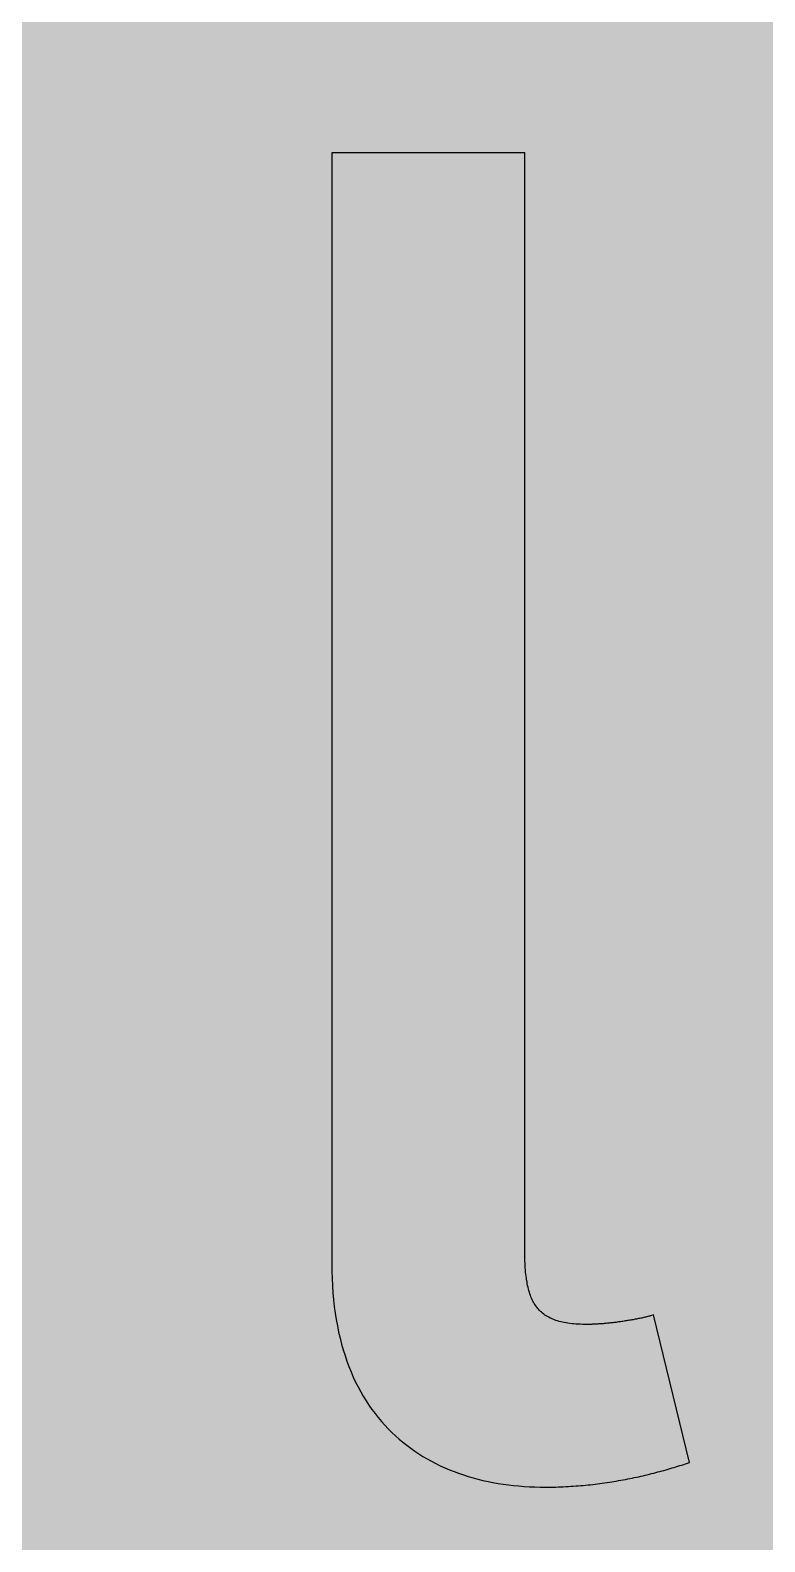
# Model space of a CAD drawing. Header units: millimetres. Extents: x 0 to 212, y 0 to 159.
# Drawn here: x 133.27 to 148.33, y 108.8 to 139.8 of the extents above; entities that cross this region are included whole.
import ezdxf

# ---------------------------------------------------------------- set-up
doc = ezdxf.new("R2010")
doc.units = ezdxf.units.MM

msp = doc.modelspace()

# ---------------------------------------------------------------- hatches: boundary and pattern name
for color, points in [(254, [(14.1633, 0.0536), (13.9878, 0.0533), (13.8125, 0.0559), (13.6373, 0.061), (13.462, 0.0686), (13.2893, 0.0787), (13.114, 0.0914), (12.9413, 0.1041), (12.7686, 0.1219), (12.5959, 0.1397), (12.4231, 0.16), (12.2504, 0.1829), (12.0777, 0.2057), (11.9075, 0.2337), (11.7373, 0.2616), (11.5672, 0.2921), (11.397, 0.3251), (11.2268, 0.3607), (11.0592, 0.3988), (10.8915, 0.4369), (10.7239, 0.4775), (10.5562, 0.5207), (10.3886, 0.5664), (10.2235, 0.6121), (10.0584, 0.6629), (9.8933, 0.7137), (9.7307, 0.7671), (9.5682, 0.8204), (9.4056, 0.8788), (9.2431, 0.9373), (9.083, 0.9982), (8.923, 1.0617), (8.763, 1.1252), (8.6055, 1.1938), (8.4455, 1.2624), (8.2906, 1.331), (8.1331, 1.4046), (7.9781, 1.4783), (7.8232, 1.5545), (7.6708, 1.6332), (7.5184, 1.7145), (7.366, 1.7958), (7.2161, 1.8796), (7.0663, 1.966), (6.919, 2.0523), (6.7716, 2.1438), (6.6243, 2.2352), (6.4795, 2.3266), (6.3348, 2.4232), (6.19, 2.5197), (6.0477, 2.6187), (5.908, 2.7178), (5.7683, 2.8194), (5.6286, 2.9235), (5.4915, 3.0302), (5.3543, 3.1369), (5.2197, 3.2461), (5.0851, 3.3579), (4.953, 3.4722), (4.8209, 3.5865), (4.6914, 3.7033), (4.5644, 3.8202), (4.4348, 3.9395), (4.3104, 4.0615), (4.1859, 4.1859), (4.0615, 4.3104), (3.9395, 4.4348), (3.8202, 4.5618), (3.7033, 4.6914), (3.5865, 4.8209), (3.4722, 4.953), (3.3579, 5.0851), (3.2487, 5.2197), (3.1369, 5.3543), (3.0302, 5.4915), (2.9235, 5.6286), (2.8194, 5.7683), (2.7178, 5.908), (2.6187, 6.0477), (2.5197, 6.19), (2.4232, 6.3348), (2.3266, 6.477), (2.2352, 6.6243), (2.1438, 6.7691), (2.0523, 6.919), (1.966, 7.0663), (1.8796, 7.2161), (1.7958, 7.366), (1.7145, 7.5184), (1.6332, 7.6708), (1.5545, 7.8232), (1.4783, 7.9781), (1.4046, 8.1331), (1.331, 8.2906), (1.2598, 8.4455), (1.1913, 8.603), (1.1252, 8.763), (1.0592, 8.923), (0.9982, 9.083), (0.9373, 9.2431), (0.8763, 9.4056), (0.8204, 9.5682), (0.7645, 9.7307), (0.7112, 9.8933), (0.6604, 10.0584), (0.6121, 10.2235), (0.5639, 10.3911), (0.5207, 10.5562), (0.4775, 10.7239), (0.4343, 10.8915), (0.3962, 11.0592), (0.3607, 11.2268), (0.3251, 11.397), (0.2921, 11.5672), (0.2616, 11.7373), (0.2311, 11.9075), (0.2057, 12.0802), (0.1803, 12.2504), (0.1575, 12.4231), (0.1372, 12.5959), (0.1194, 12.7686), (0.1041, 12.9413), (0.0889, 13.1166), (0.0787, 13.2893), (0.0686, 13.4645), (0.061, 13.6373), (0.0559, 13.8125), (0.0508, 13.9878), (0.0508, 14.163), (0.0522, 144.6925), (0.0508, 144.8664), (0.0559, 145.0416), (0.061, 145.2169), (0.0686, 145.3896), (0.0787, 145.5649), (0.0889, 145.7376), (0.1041, 145.9128), (0.1194, 146.0856), (0.1372, 146.2583), (0.1575, 146.431), (0.1803, 146.6037), (0.2057, 146.7739), (0.2311, 146.9466), (0.2616, 147.1168), (0.2921, 147.287), (0.3251, 147.4572), (0.3607, 147.6248), (0.3962, 147.795), (0.4343, 147.9626), (0.4775, 148.1303), (0.5207, 148.2979), (0.5639, 148.463), (0.6121, 148.6281), (0.6604, 148.7932), (0.7112, 148.9583), (0.7645, 149.1234), (0.8204, 149.286), (0.8763, 149.4485), (0.9373, 149.6111), (0.9982, 149.7711), (1.0592, 149.9311), (1.1252, 150.0911), (1.1913, 150.2486), (1.2598, 150.4061), (1.331, 150.5636), (1.4046, 150.7185), (1.4783, 150.876), (1.5545, 151.0284), (1.6332, 151.1833), (1.7145, 151.3357), (1.7958, 151.4856), (1.8796, 151.638), (1.966, 151.7879), (2.0523, 151.9352), (2.1438, 152.0825), (2.2352, 152.2298), (2.3266, 152.3746), (2.4232, 152.5194), (2.5197, 152.6616), (2.6187, 152.8039), (2.7178, 152.9461), (2.8194, 153.0858), (2.9235, 153.2255), (3.0302, 153.3627), (3.1369, 153.4973), (3.2487, 153.6344), (3.3579, 153.7665), (3.4722, 153.8986), (3.5865, 154.0307), (3.7033, 154.1602), (3.8202, 154.2898), (3.9395, 154.4168), (4.0615, 154.5438), (4.1859, 154.6682), (4.3104, 154.7901), (4.4348, 154.9121), (4.5644, 155.034), (4.6914, 155.1508), (4.8209, 155.2677), (4.953, 155.382), (5.0851, 155.4937), (5.2197, 155.6055), (5.3543, 155.7147), (5.4915, 155.8239), (5.6286, 155.9281), (5.7683, 156.0322), (5.908, 156.1338), (6.0477, 156.2354), (6.19, 156.3345), (6.3348, 156.431), (6.4795, 156.525), (6.6243, 156.6189), (6.7716, 156.7104), (6.919, 156.7993), (7.0663, 156.8882), (7.2161, 156.9745), (7.366, 157.0584), (7.5184, 157.1396), (7.6708, 157.2209), (7.8232, 157.2971), (7.9781, 157.3733), (8.1331, 157.4495), (8.2906, 157.5206), (8.4455, 157.5918), (8.6055, 157.6603), (8.763, 157.7289), (8.923, 157.7924), (9.083, 157.8559), (9.2431, 157.9169), (9.4056, 157.9753), (9.5682, 158.0337), (9.7307, 158.0871), (9.8933, 158.1404), (10.0584, 158.1912), (10.2235, 158.242), (10.3886, 158.2877), (10.5562, 158.3334), (10.7239, 158.3766), (10.8915, 158.4173), (11.0592, 158.4579), (11.2268, 158.4935), (11.397, 158.529), (11.5672, 158.562), (11.7373, 158.5925), (11.9075, 158.6205), (12.0777, 158.6484), (12.2504, 158.6713), (12.4231, 158.6941), (12.5959, 158.7144), (12.7686, 158.7322), (12.9413, 158.75), (13.114, 158.7627), (13.2893, 158.7754), (13.462, 158.7856), (13.6373, 158.7932), (13.8125, 158.7983), (13.9878, 158.8008), (14.163, 158.8033), (197.6078, 158.8036), (197.7822, 158.8008), (197.9574, 158.7983), (198.1327, 158.7932), (198.3054, 158.7856), (198.4807, 158.7754), (198.6534, 158.7627), (198.8287, 158.75), (199.0014, 158.7322), (199.1741, 158.7144), (199.3468, 158.6941), (199.5195, 158.6713), (199.6897, 158.6484), (199.8624, 158.6205), (200.0326, 158.5925), (200.2028, 158.562), (200.373, 158.529), (200.5432, 158.4935), (200.7108, 158.4579), (200.8784, 158.4173), (201.0461, 158.3766), (201.2137, 158.3334), (201.3788, 158.2877), (201.5465, 158.242), (201.7116, 158.1912), (201.8767, 158.1404), (202.0392, 158.0871), (202.2018, 158.0337), (202.3643, 157.9753), (202.5269, 157.9169), (202.6869, 157.8559), (202.8469, 157.7924), (203.007, 157.7289), (203.167, 157.6603), (203.3245, 157.5918), (203.4794, 157.5206), (203.6369, 157.4495), (203.7918, 157.3733), (203.9468, 157.2971), (204.0992, 157.2209), (204.2516, 157.1396), (204.404, 157.0584), (204.5538, 156.9745), (204.7037, 156.8882), (204.8535, 156.7993), (205.0009, 156.7104), (205.1456, 156.6189), (205.293, 156.525), (205.4352, 156.431), (205.58, 156.3345), (205.7222, 156.2354), (205.8619, 156.1338), (206.0016, 156.0322), (206.1413, 155.9281), (206.2785, 155.8239), (206.4156, 155.7147), (206.5503, 155.6055), (206.6849, 155.4937), (206.817, 155.382), (206.949, 155.2677), (207.0786, 155.1508), (207.2081, 155.034), (207.3351, 154.9121), (207.4596, 154.7901), (207.584, 154.6682), (207.7085, 154.5438), (207.8304, 154.4168), (207.9498, 154.2898), (208.0666, 154.1602), (208.1835, 154.0307), (208.2978, 153.8986), (208.4121, 153.7665), (208.5238, 153.6344), (208.6331, 153.4973), (208.7397, 153.3627), (208.8464, 153.2255), (208.9506, 153.0858), (209.0522, 152.9461), (209.1512, 152.8039), (209.2503, 152.6616), (209.3468, 152.5194), (209.4433, 152.3746), (209.5348, 152.2298), (209.6262, 152.0825), (209.7176, 151.9352), (209.804, 151.7879), (209.8904, 151.638), (209.9742, 151.4856), (210.0555, 151.3357), (210.1367, 151.1833), (210.2155, 151.0284), (210.2917, 150.876), (210.3653, 150.7185), (210.439, 150.5636), (210.5076, 150.4061), (210.5762, 150.2486), (210.6447, 150.0911), (210.7082, 149.9311), (210.7717, 149.7711), (210.8327, 149.6111), (210.8911, 149.4485), (210.9495, 149.286), (211.0029, 149.1234), (211.0562, 148.9583), (211.107, 148.7932), (211.1578, 148.6281), (211.2035, 148.463), (211.2493, 148.2979), (211.2924, 148.1303), (211.3331, 147.9626), (211.3712, 147.795), (211.4093, 147.6248), (211.4448, 147.4572), (211.4779, 147.287), (211.5083, 147.1168), (211.5363, 146.9466), (211.5642, 146.7739), (211.5871, 146.6037), (211.6099, 146.431), (211.6303, 146.2583), (211.648, 146.0856), (211.6658, 145.9128), (211.6785, 145.7376), (211.6912, 145.5649), (211.7014, 145.3896), (211.709, 145.2169), (211.7141, 145.0416), (211.7166, 144.8664), (211.7166, 144.6911), (211.7189, 14.1647), (211.7166, 13.9878), (211.7141, 13.8125), (211.709, 13.6373), (211.7014, 13.4645), (211.6912, 13.2893), (211.6785, 13.1166), (211.6658, 12.9413), (211.648, 12.7686), (211.6303, 12.5959), (211.6099, 12.4231), (211.5871, 12.2504), (211.5642, 12.0802), (211.5363, 11.9075), (211.5083, 11.7373), (211.4779, 11.5672), (211.4448, 11.397), (211.4093, 11.2268), (211.3712, 11.0592), (211.3331, 10.8915), (211.2924, 10.7239), (211.2493, 10.5562), (211.2035, 10.3911), (211.1578, 10.2235), (211.107, 10.0584), (211.0562, 9.8933), (211.0029, 9.7307), (210.9495, 9.5682), (210.8911, 9.4056), (210.8327, 9.2431), (210.7717, 9.083), (210.7082, 8.923), (210.6447, 8.763), (210.5762, 8.603), (210.5076, 8.4455), (210.439, 8.2906), (210.3653, 8.1331), (210.2917, 7.9781), (210.2155, 7.8232), (210.1367, 7.6708), (210.0555, 7.5184), (209.9742, 7.366), (209.8904, 7.2161), (209.804, 7.0663), (209.7176, 6.919), (209.6262, 6.7691), (209.5348, 6.6243), (209.4433, 6.477), (209.3468, 6.3348), (209.2503, 6.19), (209.1512, 6.0477), (209.0522, 5.908), (208.9506, 5.7683), (208.8464, 5.6286), (208.7397, 5.4915), (208.6331, 5.3543), (208.5238, 5.2197), (208.4121, 5.0851), (208.2978, 4.953), (208.1835, 4.8209), (208.0666, 4.6914), (207.9498, 4.5618), (207.8304, 4.4348), (207.7085, 4.3104), (207.584, 4.1859), (207.4596, 4.0615), (207.3351, 3.9395), (207.2081, 3.8202), (207.0786, 3.7033), (206.949, 3.5865), (206.817, 3.4722), (206.6849, 3.3579), (206.5503, 3.2461), (206.4156, 3.1369), (206.2785, 3.0302), (206.1413, 2.9235), (206.0016, 2.8194), (205.8619, 2.7178), (205.7222, 2.6187), (205.58, 2.5197), (205.4352, 2.4232), (205.293, 2.3266), (205.1456, 2.2352), (205.0009, 2.1438), (204.8535, 2.0523), (204.7037, 1.966), (204.5538, 1.8796), (204.404, 1.7958), (204.2516, 1.7145), (204.0992, 1.6332), (203.9468, 1.5545), (203.7918, 1.4783), (203.6369, 1.4046), (203.4794, 1.331), (203.3245, 1.2624), (203.167, 1.1938), (203.007, 1.1252), (202.8469, 1.0617), (202.6869, 0.9982), (202.5269, 0.9373), (202.3643, 0.8788), (202.2018, 0.8204), (202.0392, 0.7671), (201.8767, 0.7137), (201.7116, 0.6629), (201.5465, 0.6121), (201.3788, 0.5664), (201.2137, 0.5207), (201.0461, 0.4775), (200.8784, 0.4369), (200.7108, 0.3988), (200.5432, 0.3607), (200.373, 0.3251), (200.2028, 0.2921), (200.0326, 0.2616), (199.8624, 0.2337), (199.6897, 0.2057), (199.5195, 0.1829), (199.3468, 0.16), (199.1741, 0.1397), (199.0014, 0.1219), (198.8287, 0.1041), (198.6534, 0.0914), (198.4807, 0.0787), (198.3054, 0.0686), (198.1327, 0.061), (197.9574, 0.0559), (197.7822, 0.0533), (197.6069, 0.0533)]), (59, [(146.05, 113.4565), (146.0297, 113.4491), (146.0119, 113.444), (145.9916, 113.4389), (145.9738, 113.4339), (145.9535, 113.4288), (145.9332, 113.4237), (145.9128, 113.4186), (145.8925, 113.4135), (145.8722, 113.4085), (145.8519, 113.4034), (145.8316, 113.3983), (145.8087, 113.3932), (145.7884, 113.3907), (145.7655, 113.3856), (145.7427, 113.3805), (145.7223, 113.3754), (145.6995, 113.3704), (145.6766, 113.3678), (145.6538, 113.3627), (145.6309, 113.3577), (145.608, 113.3551), (145.5852, 113.35), (145.5623, 113.3475), (145.5395, 113.3424), (145.5166, 113.3399), (145.4937, 113.3348), (145.4709, 113.3323), (145.448, 113.3272), (145.4252, 113.3246), (145.4023, 113.3221), (145.3769, 113.317), (145.354, 113.3145), (145.3312, 113.3119), (145.3083, 113.3094), (145.2855, 113.3043), (145.2626, 113.3018), (145.2397, 113.2992), (145.2169, 113.2967), (145.194, 113.2942), (145.1712, 113.2916), (145.1483, 113.2891), (145.1254, 113.2865), (145.1051, 113.284), (145.0823, 113.2815), (145.0594, 113.2815), (145.0391, 113.2789), (145.0162, 113.2764), (144.9959, 113.2738), (144.973, 113.2738), (144.9527, 113.2713), (144.9324, 113.2713), (144.9121, 113.2688), (144.8918, 113.2688), (144.8714, 113.2662), (144.8511, 113.2662), (144.8333, 113.2637), (144.813, 113.2637), (144.7952, 113.2637), (144.7775, 113.2611), (144.7597, 113.2611), (144.7419, 113.2611), (144.7241, 113.2611), (144.7063, 113.2611), (144.6911, 113.2611), (144.6403, 113.2611), (144.5946, 113.2611), (144.5489, 113.2637), (144.5031, 113.2662), (144.46, 113.2688), (144.4168, 113.2713), (144.3736, 113.2764), (144.333, 113.2815), (144.2949, 113.2865), (144.2568, 113.2942), (144.2187, 113.2992), (144.1831, 113.3069), (144.1475, 113.317), (144.1145, 113.3246), (144.0815, 113.3348), (144.0485, 113.345), (144.018, 113.3551), (143.9875, 113.3678), (143.957, 113.3805), (143.9291, 113.3932), (143.9012, 113.4085), (143.8758, 113.4237), (143.8504, 113.4389), (143.825, 113.4542), (143.8021, 113.472), (143.7767, 113.4897), (143.7564, 113.5101), (143.7335, 113.5278), (143.7132, 113.5482), (143.6954, 113.571), (143.6751, 113.5913), (143.6573, 113.6142), (143.6395, 113.6396), (143.6243, 113.6625), (143.6065, 113.6879), (143.5913, 113.7158), (143.5786, 113.7412), (143.5633, 113.7691), (143.5506, 113.7971), (143.5379, 113.8276), (143.5278, 113.858), (143.5151, 113.8885), (143.5049, 113.9215), (143.4948, 113.9546), (143.4871, 113.9876), (143.477, 114.0231), (143.4694, 114.0587), (143.4617, 114.0968), (143.4567, 114.1349), (143.449, 114.173), (143.444, 114.2111), (143.4389, 114.2517), (143.4338, 114.2949), (143.4287, 114.3356), (143.4262, 114.3787), (143.4211, 114.4245), (143.4186, 114.4702), (143.416, 114.5159), (143.4135, 114.5616), (143.4135, 114.6099), (143.4109, 114.6607), (143.4109, 114.7115), (143.4109, 114.7623), (143.4109, 114.8131), (143.4112, 137.2842), (139.4534, 137.2842), (139.4534, 114.505), (139.4536, 114.3508), (139.4587, 114.2009), (139.4663, 114.0536), (139.4765, 113.9088), (139.4892, 113.7666), (139.5044, 113.6294), (139.5222, 113.4923), (139.5425, 113.3602), (139.5679, 113.2307), (139.5933, 113.1037), (139.6213, 112.9767), (139.6543, 112.8573), (139.6873, 112.7379), (139.7254, 112.6211), (139.7635, 112.5068), (139.8041, 112.3975), (139.8473, 112.2883), (139.893, 112.1816), (139.9413, 112.08), (139.9921, 111.981), (140.0454, 111.8819), (140.0988, 111.7879), (140.1572, 111.694), (140.2156, 111.6051), (140.2766, 111.5187), (140.3401, 111.4323), (140.4036, 111.3511), (140.4722, 111.2723), (140.5407, 111.1936), (140.6093, 111.1199), (140.683, 111.0463), (140.7566, 110.9777), (140.8328, 110.9091), (140.909, 110.8456), (140.9903, 110.7821), (141.0716, 110.7211), (141.1529, 110.6627), (141.2367, 110.6068), (141.3231, 110.5535), (141.4094, 110.5027), (141.4983, 110.4544), (141.5872, 110.4087), (141.6787, 110.363), (141.7701, 110.3224), (141.8641, 110.2817), (141.9606, 110.2436), (142.0546, 110.2106), (142.1536, 110.175), (142.2527, 110.1446), (142.3518, 110.1166), (142.4508, 110.0887), (142.5524, 110.0633), (142.6566, 110.043), (142.7582, 110.0201), (142.8623, 110.0023), (142.969, 109.9871), (143.0757, 109.9718), (143.1823, 109.9591), (143.289, 109.949), (143.3982, 109.9388), (143.5075, 109.9337), (143.6167, 109.9287), (143.7259, 109.9261), (143.8377, 109.9236), (143.8885, 109.9236), (143.9418, 109.9261), (143.9951, 109.9261), (144.0459, 109.9261), (144.0993, 109.9287), (144.1501, 109.9312), (144.2009, 109.9337), (144.2542, 109.9363), (144.305, 109.9388), (144.3558, 109.9414), (144.4066, 109.9439), (144.4574, 109.949), (144.5082, 109.9515), (144.559, 109.9566), (144.6073, 109.9617), (144.6581, 109.9642), (144.7089, 109.9693), (144.7571, 109.9744), (144.8054, 109.982), (144.8562, 109.9871), (144.9045, 109.9922), (144.9527, 109.9998), (145.001, 110.0049), (145.0492, 110.0125), (145.0975, 110.0201), (145.1458, 110.0277), (145.194, 110.0353), (145.2397, 110.043), (145.288, 110.0506), (145.3363, 110.0582), (145.382, 110.0658), (145.4277, 110.076), (145.4734, 110.0836), (145.5217, 110.0938), (145.5674, 110.1014), (145.6131, 110.1115), (145.6563, 110.1217), (145.702, 110.1293), (145.7477, 110.1395), (145.7909, 110.1496), (145.8366, 110.1598), (145.8798, 110.17), (145.923, 110.1801), (145.9687, 110.1928), (146.0119, 110.203), (146.0551, 110.2131), (146.0983, 110.2233), (146.1389, 110.236), (146.1821, 110.2462), (146.2253, 110.2589), (146.2659, 110.269), (146.3091, 110.2817), (146.3497, 110.2944), (146.3904, 110.3046), (146.431, 110.3173), (146.4716, 110.33), (146.5123, 110.3401), (146.5529, 110.3528), (146.591, 110.3655), (146.6317, 110.3782), (146.6698, 110.3909), (146.7079, 110.4036), (146.7485, 110.4163), (146.7866, 110.429)])]:
    msp.add_hatch(color=color).paths.add_polyline_path(points)

# ---------------------------------------------------------------- linework, layer by layer
at = {"color": 59}
msp.add_lwpolyline([(146.05, 113.4565), (146.0297, 113.4491), (146.0119, 113.444), (145.9916, 113.4389), (145.9738, 113.4339), (145.9535, 113.4288), (145.9332, 113.4237), (145.9128, 113.4186), (145.8925, 113.4135), (145.8722, 113.4085), (145.8519, 113.4034), (145.8316, 113.3983), (145.8087, 113.3932), (145.7884, 113.3907), (145.7655, 113.3856), (145.7427, 113.3805), (145.7223, 113.3754), (145.6995, 113.3704), (145.6766, 113.3678), (145.6538, 113.3627), (145.6309, 113.3577), (145.608, 113.3551), (145.5852, 113.35), (145.5623, 113.3475), (145.5395, 113.3424), (145.5166, 113.3399), (145.4937, 113.3348), (145.4709, 113.3323), (145.448, 113.3272), (145.4252, 113.3246), (145.4023, 113.3221), (145.3769, 113.317), (145.354, 113.3145), (145.3312, 113.3119), (145.3083, 113.3094), (145.2855, 113.3043), (145.2626, 113.3018), (145.2397, 113.2992), (145.2169, 113.2967), (145.194, 113.2942), (145.1712, 113.2916), (145.1483, 113.2891), (145.1254, 113.2865), (145.1051, 113.284), (145.0823, 113.2815), (145.0594, 113.2815), (145.0391, 113.2789), (145.0162, 113.2764), (144.9959, 113.2738), (144.973, 113.2738), (144.9527, 113.2713), (144.9324, 113.2713), (144.9121, 113.2688), (144.8918, 113.2688), (144.8714, 113.2662), (144.8511, 113.2662), (144.8333, 113.2637), (144.813, 113.2637), (144.7952, 113.2637), (144.7775, 113.2611), (144.7597, 113.2611), (144.7419, 113.2611), (144.7241, 113.2611), (144.7063, 113.2611), (144.6911, 113.2611), (144.6403, 113.2611), (144.5946, 113.2611), (144.5489, 113.2637), (144.5031, 113.2662), (144.46, 113.2688), (144.4168, 113.2713), (144.3736, 113.2764), (144.333, 113.2815), (144.2949, 113.2865), (144.2568, 113.2942), (144.2187, 113.2992), (144.1831, 113.3069), (144.1475, 113.317), (144.1145, 113.3246), (144.0815, 113.3348), (144.0485, 113.345), (144.018, 113.3551), (143.9875, 113.3678), (143.957, 113.3805), (143.9291, 113.3932), (143.9012, 113.4085), (143.8758, 113.4237), (143.8504, 113.4389), (143.825, 113.4542), (143.8021, 113.472), (143.7767, 113.4897), (143.7564, 113.5101), (143.7335, 113.5278), (143.7132, 113.5482), (143.6954, 113.571), (143.6751, 113.5913), (143.6573, 113.6142), (143.6395, 113.6396), (143.6243, 113.6625), (143.6065, 113.6879), (143.5913, 113.7158), (143.5786, 113.7412), (143.5633, 113.7691), (143.5506, 113.7971), (143.5379, 113.8276), (143.5278, 113.858), (143.5151, 113.8885), (143.5049, 113.9215), (143.4948, 113.9546), (143.4871, 113.9876), (143.477, 114.0231), (143.4694, 114.0587), (143.4617, 114.0968), (143.4567, 114.1349), (143.449, 114.173), (143.444, 114.2111), (143.4389, 114.2517), (143.4338, 114.2949), (143.4287, 114.3356), (143.4262, 114.3787), (143.4211, 114.4245), (143.4186, 114.4702), (143.416, 114.5159), (143.4135, 114.5616), (143.4135, 114.6099), (143.4109, 114.6607), (143.4109, 114.7115), (143.4109, 114.7623), (143.4109, 114.8131), (143.4112, 137.2842), (139.4534, 137.2842), (139.4534, 114.505), (139.4536, 114.3508), (139.4587, 114.2009), (139.4663, 114.0536), (139.4765, 113.9088), (139.4892, 113.7666), (139.5044, 113.6294), (139.5222, 113.4923), (139.5425, 113.3602), (139.5679, 113.2307), (139.5933, 113.1037), (139.6213, 112.9767), (139.6543, 112.8573), (139.6873, 112.7379), (139.7254, 112.6211), (139.7635, 112.5068), (139.8041, 112.3975), (139.8473, 112.2883), (139.893, 112.1816), (139.9413, 112.08), (139.9921, 111.981), (140.0454, 111.8819), (140.0988, 111.7879), (140.1572, 111.694), (140.2156, 111.6051), (140.2766, 111.5187), (140.3401, 111.4323), (140.4036, 111.3511), (140.4722, 111.2723), (140.5407, 111.1936), (140.6093, 111.1199), (140.683, 111.0463), (140.7566, 110.9777), (140.8328, 110.9091), (140.909, 110.8456), (140.9903, 110.7821), (141.0716, 110.7211), (141.1529, 110.6627), (141.2367, 110.6068), (141.3231, 110.5535), (141.4094, 110.5027), (141.4983, 110.4544), (141.5872, 110.4087), (141.6787, 110.363), (141.7701, 110.3224), (141.8641, 110.2817), (141.9606, 110.2436), (142.0546, 110.2106), (142.1536, 110.175), (142.2527, 110.1446), (142.3518, 110.1166), (142.4508, 110.0887), (142.5524, 110.0633), (142.6566, 110.043), (142.7582, 110.0201), (142.8623, 110.0023), (142.969, 109.9871), (143.0757, 109.9718), (143.1823, 109.9591), (143.289, 109.949), (143.3982, 109.9388), (143.5075, 109.9337), (143.6167, 109.9287), (143.7259, 109.9261), (143.8377, 109.9236), (143.8885, 109.9236), (143.9418, 109.9261), (143.9951, 109.9261), (144.0459, 109.9261), (144.0993, 109.9287), (144.1501, 109.9312), (144.2009, 109.9337), (144.2542, 109.9363), (144.305, 109.9388), (144.3558, 109.9414), (144.4066, 109.9439), (144.4574, 109.949), (144.5082, 109.9515), (144.559, 109.9566), (144.6073, 109.9617), (144.6581, 109.9642), (144.7089, 109.9693), (144.7571, 109.9744), (144.8054, 109.982), (144.8562, 109.9871), (144.9045, 109.9922), (144.9527, 109.9998), (145.001, 110.0049), (145.0492, 110.0125), (145.0975, 110.0201), (145.1458, 110.0277), (145.194, 110.0353), (145.2397, 110.043), (145.288, 110.0506), (145.3363, 110.0582), (145.382, 110.0658), (145.4277, 110.076), (145.4734, 110.0836), (145.5217, 110.0938), (145.5674, 110.1014), (145.6131, 110.1115), (145.6563, 110.1217), (145.702, 110.1293), (145.7477, 110.1395), (145.7909, 110.1496), (145.8366, 110.1598), (145.8798, 110.17), (145.923, 110.1801), (145.9687, 110.1928), (146.0119, 110.203), (146.0551, 110.2131), (146.0983, 110.2233), (146.1389, 110.236), (146.1821, 110.2462), (146.2253, 110.2589), (146.2659, 110.269), (146.3091, 110.2817), (146.3497, 110.2944), (146.3904, 110.3046), (146.431, 110.3173), (146.4716, 110.33), (146.5123, 110.3401), (146.5529, 110.3528), (146.591, 110.3655), (146.6317, 110.3782), (146.6698, 110.3909), (146.7079, 110.4036), (146.7485, 110.4163), (146.7866, 110.429), (146.05, 113.4565)], dxfattribs=at)

doc.saveas('drawing.dxf')
